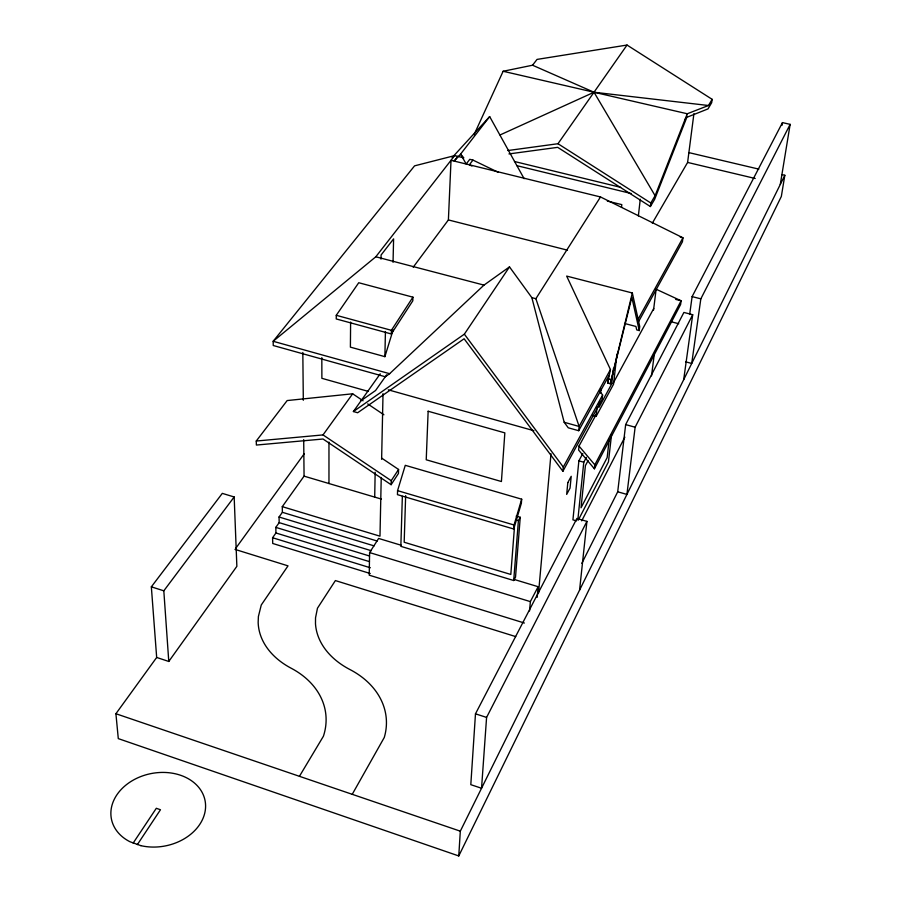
<?xml version="1.0" encoding="UTF-8"?>
<svg xmlns="http://www.w3.org/2000/svg" width="901" height="901" viewBox="0 0 901 901"><rect width="100%" height="100%" fill="white"/><g stroke="black" fill="none" stroke-linecap="round" stroke-linejoin="round"><path stroke-width="1.35" d="M328.966 483.533L328.966 442.087M336.264 315.305L336.253 318.954L391.304 333.956L412.816 300.799L412.928 297.172L358.733 282.734L336.264 315.305L391.394 330.307L412.928 297.172M350.613 322.062L350.399 347.144L384.885 356.661L393.073 330.07M401.418 545.33L378.634 538.438L369.601 552.572L369.219 575.176L524.393 623.03M374.703 497.104L375.165 472.203M381.01 259.15L381.089 254.994L393.602 238.878L393.039 262.292M381.236 477.496L379.985 536.185L282.283 506.655L282.385 512.309L279.051 517.005L279.175 522.636L275.819 527.367L275.943 532.987L272.586 537.739L272.721 543.472L370.255 573.52M381.619 459.33L383.026 393.647M384.885 356.661L385.425 331.545M391.304 333.956L391.394 330.307M363.069 400.787L352.663 393.793L287.16 400.562L256.256 441.04L256.38 445.049L323.031 439.012L391.124 484.704L391.225 480.683L398.569 469.466L381.652 458.113M397.566 490.651L397.454 494.649L513.739 529.011L521.364 503.231L521.679 499.188L405.27 465.321L397.566 490.651L514.043 525.001L513.739 529.011M398.569 469.466L398.456 473.475L391.124 484.704M402.353 496.305L400.844 546.344L513.705 580.514L515.518 577.147L520.249 517.287L516.217 516.104M405.653 495.64L404.177 542.244L510.811 574.455L514.415 527.749M413.199 267.214L448.394 219.934L451.018 160.299L600.505 196.959L682.947 237.796L682.429 241.795L638.28 322.198M156.673 657.46L168.78 661.458L236.862 566.324L234.17 496.969L222.299 493.376L151.345 586.833L156.673 657.46L115.914 713.727L118.29 738.617L458.767 855.95L460.31 831.173L784.827 175.267L782.091 174.614M475.48 713.829L470.806 784.67L481.551 788.251L486.585 717.41L586.923 521.386L576.91 518.469L475.48 713.829L486.585 717.41M513.705 580.514L518.402 520.62L520.249 517.287M529.551 610.946L530.362 601.62L538.134 586.709L514.009 579.399M537.187 597.329L538.134 586.709M538.528 593.117L550.995 453.744M380.222 373.814L353.383 411.532L357.652 412.748L464.116 338.765L562.888 471.291L563.283 467.045L602.611 395.021L599.582 390.843M524.134 178.691L489.671 116.589L460.58 154.116L463.801 157.855L454.667 155.614L414.573 165.852L273.161 341.288L273.251 345.511L385.279 376.764L389.626 373.701L483.983 285.11L509.493 266.887L531.86 297.657L564.184 422.287L568.249 427.795L578.701 430.712L579.129 426.443L610.45 369.534L566.65 276.078L632.333 292.994L639.733 326.477L639.237 330.588L636.725 329.924L635.948 326.455L624.528 323.47M596.361 414.145L579.016 446.085L578.611 450.072L594.401 468.802L680.604 304.527L681.1 300.776L656.063 289.187M582.812 453.541L578.881 460.839L572.923 519.854L576.505 520.902M577.834 519.877L583.78 462.224L586.382 457.348M592.419 415.406L596.09 416.42L597.115 406.723M599.694 400.979L599.019 407.263L611.734 383.882L613.435 368.532M600.539 393.027L600.99 388.827M579.58 590.11L586.923 521.386M621.51 207.399L621.814 204.628L607.33 201.069M594.401 468.802L594.818 464.848L681.1 300.776L675.66 299.38M602.611 395.021L602.161 399.188L562.888 471.291M639.237 330.588L631.838 297.33L610.27 383.758L607.657 383.049L610.45 369.534M610.27 383.758L632.333 292.994M616.915 354.059L613.558 384.22L596.09 416.42M609.2 439.497L607.173 457.55L581.032 507.792L585.413 465.592L588.06 460.614M611.588 434.169L608.457 461.841L578.341 520.012M638.37 215.902L640.262 199.234M508.952 153.925L557.674 147.347L650.387 206.543L650.804 202.995L655.106 195.708L687.272 113.763L708.479 105.507L712.139 99.324L627.028 45.05L537.041 59.41L532.536 65.221L503.13 71.269L474.039 134.745M581.832 563.339L617.714 491.788L625.654 424.596L683.893 312.444L692.7 314.719L683.69 379.681M692.7 314.719L635.126 427.22L626.916 494.424L617.714 491.788M653.552 310.068L656.119 289.3M651.536 375.863L654.351 353.541M652.301 223.189L687.609 162.428L693.916 113.65M712.139 99.324L711.677 102.703L708.028 108.897L686.821 117.31L654.689 199.256L650.387 206.543M689.659 314.472L692.114 296.609L782.462 122.604L790.143 124.361L780.289 184.446M790.143 124.361L700.832 298.839L691.72 363.441L685.661 361.83M782.023 125.329L782.462 122.604M784.827 175.267L781.336 196.452L458.767 855.95M607.657 383.049L608.659 379.062M514.043 525.001L521.679 499.188M581.708 520.846L624.843 437.143M613.04 383.432L653.743 308.502M578.701 430.712L608.907 375.694M637.773 319.878L682.947 237.796L680.244 237.121M352.235 794.31L384.265 737.491A88.061 66.708 -3.8 0 0 349.96 669.556A82.374 59.263 0.8 0 1 315.485 623.706L315.53 617.827L317.467 608.198L335.386 580.571L515.732 636.602M299.436 776.313L323.403 736.252A88.636 66.573 -6.2 0 0 291.226 668.26A82.667 59.286 -1.2 0 1 258.159 622.388L258.396 616.509L261.267 604.976L288.016 565.862L234.981 549.385M684.929 119.754L687.08 116.184M564.184 422.287L579.129 426.443L535.87 298.704L600.505 196.959M137.357 844.62L160.468 809.751L156.312 808.287L133.145 843.111M353.383 411.532L464.353 334.17L509.493 266.887M507.792 150.546L557.978 143.721L627.028 45.05M386.642 374.85L375.548 390.538L361.132 400.63M282.283 506.655L304.065 476.145L303.705 439.609M256.256 441.04L323.02 434.913L352.663 393.793M235.803 548.236L304.29 453.71M168.78 661.458L163.813 590.819L234.17 496.969M498.152 172.26L472.946 160.085L469.365 164.804L471.899 166.021M457.821 156.391L454.183 161.076L460.58 154.116L466.189 164.016L469.781 159.319L472.946 160.085M389.626 373.701L273.161 341.288L375.818 256.785L454.667 155.614M452.099 157.63L489.671 116.589M500.066 134.959L594.007 92.24L708.479 105.507M503.13 71.269L687.272 113.763M689.04 152.652L758.833 169.129M687.609 162.428L755.207 178.488M514.471 161.504L620.643 187.329M516.949 165.683L631.139 193.512M448.394 219.934L567.484 250.174M692.114 296.609L700.832 298.839M670.671 321.634L678.723 323.729M375.818 256.785L483.983 285.11M531.86 297.657L535.87 298.704M608.119 378.87L610.732 379.569M625.654 424.596L635.126 427.22M388.252 389.829L533.921 430.712M368.408 391.428L321.882 378.319L321.826 357.674M578.881 460.839L583.78 462.224M515.71 519.821L518.402 520.62M304.065 476.145L381.393 499.086M282.385 512.309L377.192 541.039M279.051 517.005L374.095 545.882M279.175 522.636L371.325 550.725M369.601 552.572L530.362 601.62M275.819 527.367L369.545 556.007M275.943 532.987L369.455 561.638M272.586 537.739L370.356 567.776M151.345 586.833L163.813 590.819M115.914 713.727L460.31 831.173M532.536 65.221L594.007 92.24L655.106 195.708M557.978 143.721L650.804 202.995M367.698 403.896L383.882 414.764M323.02 434.913L391.225 480.683M579.016 446.085L594.818 464.848M464.353 334.17L563.283 467.045M302.826 352.516L303.31 400.281M428.144 411.239L426.229 459.78L501.418 481.528L504.842 432.874L428.144 411.239M567.81 482.621L566.673 494.412L570.051 488.083L571.211 476.314L567.81 482.621M140.883 845.656L129.879 841.703A47.719 36.873 -11.1 0 1 135.747 778.791A47.719 36.873 -11.1 0 1 205.507 803.872A47.719 36.873 -11.1 0 1 140.883 845.656"/></g></svg>
